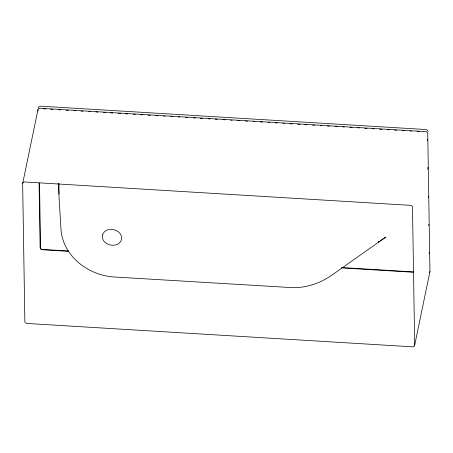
<?xml version="1.0" encoding="UTF-8"?>
<svg xmlns="http://www.w3.org/2000/svg" width="453" height="453" viewBox="0 0 453 453"><rect width="100%" height="100%" fill="white"/><g stroke="black" fill="none" stroke-linecap="round" stroke-linejoin="round"><path stroke-width="0.68" d="M58.947 183.448L59.117 194.156M22.65 183.601L37.916 109.892A2.248 1.806 11.7 0 1 40.051 108.256L425.554 131.636A2.248 1.806 11.7 0 1 427.745 133.533L429.954 271.489L414.693 345.197A2.248 1.806 11.7 0 1 412.553 346.834L27.05 323.459A2.248 1.806 11.7 0 1 24.858 321.556L22.65 183.601A2.248 1.806 11.7 0 1 24.785 181.964L410.288 205.339A2.248 1.806 11.7 0 1 412.485 207.242L414.693 345.197M38.307 107.984L38.794 106.891L40.51 106.166L426.013 129.541L427.762 130.481L428.142 131.625M380.48 240.588L385.905 237.032L331.664 275.282C319.886 283.448 305.543 288.289 291.115 287.587L114.694 277.01C88.222 275.696 61.885 255.628 60.889 227.808L58.233 183.641M378.198 241.919L379.393 241.302M378.204 242.004L379.999 241.104L378.765 241.687M43.59 108.822L45.708 108.952M50.651 109.252L52.769 109.377M58.414 109.722L60.532 109.853M66.183 110.192L68.301 110.322M73.947 110.662L75.362 110.747M81.008 111.093L83.126 111.217M88.777 111.563L90.187 111.648M95.838 111.993L97.956 112.118M103.601 112.463L105.719 112.587M110.662 112.888L112.78 113.018M118.431 113.358L120.549 113.488M125.487 113.788L127.61 113.918M133.256 114.258L135.373 114.388M140.317 114.688L142.435 114.819M148.086 115.158L150.203 115.288M155.849 115.628L157.967 115.758M163.618 116.098L165.028 116.183M170.679 116.529L172.797 116.659M178.442 116.999L179.852 117.084M185.504 117.429L187.621 117.553M193.272 117.899L195.39 118.029M200.328 118.329L202.451 118.454M208.097 118.799L210.215 118.924M215.158 119.224L217.276 119.354M222.921 119.694L225.045 119.824M230.69 120.17L232.1 120.255M237.751 120.594L239.869 120.725M245.515 121.064L247.638 121.194M253.284 121.54L254.694 121.625M260.345 121.965L262.463 122.095M268.114 122.435L269.524 122.52M275.169 122.865L277.287 122.995M282.938 123.335L284.348 123.42M289.999 123.765L292.117 123.89M297.763 124.235L299.88 124.365M304.824 124.666L306.941 124.79M312.593 125.136L314.71 125.26M320.356 125.606L321.772 125.691M327.417 126.03L329.535 126.161M335.186 126.506L337.304 126.63M342.949 126.976L344.365 127.061M350.01 127.401L352.128 127.531M357.779 127.876L359.189 127.961M364.841 128.301L366.958 128.431M372.604 128.771L374.019 128.856M379.665 129.201L381.783 129.332M387.434 129.671L389.552 129.801M394.495 130.102L396.613 130.226M402.258 130.572L404.376 130.702M410.027 131.042L411.437 131.127M417.088 131.472L419.206 131.597M68.431 250.979L42.31 249.393A1.789 1.438 11.7 0 1 40.555 247.876L39.519 183.12M341.675 267.547L413.691 271.913M68.437 251.336L42.316 249.75A2.248 1.806 11.7 0 1 40.119 247.853L39.083 183.097M341.681 267.904L413.697 272.27M427.406 139.133L427.428 140.543M427.853 167.287L427.887 169.399M428.317 196.149L428.34 197.553M428.77 224.303L428.793 225.707M429.218 252.457L429.24 253.861M37.967 109.637L37.99 111.047M429.954 271.489A2.248 1.806 11.7 0 1 429.665 272.338M102.571 234.733C100.136 245.033 117.91 249.603 121.421 239.948C123.856 229.648 106.081 225.079 102.571 234.733"/></g></svg>
